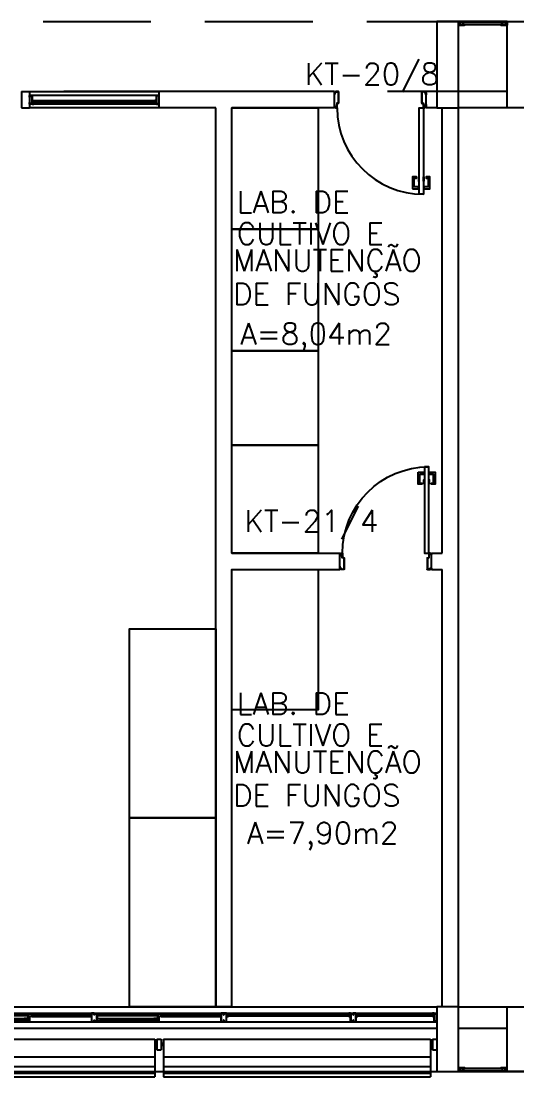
# Model space of a CAD drawing. Header units: millimetres. Extents: x 2128 to 2646, y 1972 to 2207.
# Drawn here: x 2391.96 to 2396.55, y 2126.69 to 2136.64 of the extents above; entities that cross this region are included whole.
import ezdxf

# ---------------------------------------------------------------- set-up
doc = ezdxf.new("R2010")
doc.units = ezdxf.units.MM
doc.linetypes.add('HIDDEN', pattern=[0.375, 0.25, -0.125])
for name, color, linetype in [('AR-ALV', 2, 'Continuous'), ('AR-BANCADAS', 1, 'Continuous'), ('AR-BRISES', 1, 'Continuous'), ('AR-ESQ', 1, 'Continuous'), ('AR-ESTC', 3, 'Continuous'), ('AR-PEITORIL', 1, 'Continuous'), ('AR-PORTA', 1, 'Continuous'), ('BC- VISTA', 1, 'Continuous'), ('BR-LINHAS', 1, 'Continuous'), ('BR-MONTANTE', 242, 'Continuous'), ('BR-PAINEL', 1, 'Continuous'), ('BR-SUPORTE', 1, 'Continuous'), ('BR-TEXTO', 2, 'Continuous'), ('DT-ESQ-BAGUETE-C', 1, 'Continuous'), ('DT-ESQ-BAGUETE-V', 1, 'Continuous'), ('DT-ESQ-CHAPA DOBRADA-V', 1, 'Continuous'), ('DT-ESQ-MARCO-V', 1, 'Continuous'), ('DT-ESQ-PERFIL CADEIRA-C', 2, 'Continuous'), ('DT-ESQ-PERFIL CADEIRA-V', 2, 'Continuous'), ('DT-ESQ-PERFIL U SIMPLES-C', 2, 'Continuous'), ('DT-ESQ-PERFIL U-C', 2, 'Continuous'), ('DT-ESQ-PERFIL U-V', 1, 'Continuous'), ('DT-ESQ-VENEZIANA-C', 1, 'Continuous'), ('DT-ESQ-VENEZIANA-V', 1, 'Continuous'), ('DT-ESQ-VIDRO-C', 2, 'Continuous'), ('DT-TXTMOD', 1, 'Continuous'), ('ENDEREÇO', 2, 'Continuous'), ('ibio', 2, 'Continuous'), ('maçaneta', 1, 'Continuous'), ('mov', 1, 'Continuous'), ('PM-PERFIL U-C', 2, 'Continuous'), ('pm1', 2, 'Continuous'), ('PROJ', 1, 'HIDDEN'), ('TEXTO', 2, 'Continuous'), ('Área', 2, 'Continuous')]:
    doc.layers.add(name, color=color, linetype=linetype)
doc.styles.add('S10', font='simplex.shx', dxfattribs={"height": 0.1})
doc.styles.add('S12', font='simplex.shx', dxfattribs={"width": 1.1, "height": 0.12})
doc.styles.add('UNB-100', font='simplex.shx', dxfattribs={"height": 0.2})
doc.styles.add('UNB1-100', font='simplex.shx', dxfattribs={"height": 0.2})

# ---------------------------------------------------------------- blocks, each defined once
blk = doc.blocks.new('EF38-P')
at = {"layer": 'DT-ESQ-BAGUETE-C', "ltscale": 0.1}
for points in [[(0.4225, -0.08), (0.409, -0.08), (0.409, -0.0785), (0.422, -0.0785, 0.414214), (0.4225, -0.078), (0.4225, -0.067, 0.414214), (0.422, -0.0665), (0.409, -0.0665), (0.409, -0.065), (0.4225, -0.065, -0.414214), (0.424, -0.0665), (0.424, -0.0785, -0.414214)], [(0.7015, -0.08), (0.715, -0.08), (0.715, -0.0785), (0.702, -0.0785, -0.414214), (0.7015, -0.078), (0.7015, -0.067, -0.414214), (0.702, -0.0665), (0.715, -0.0665), (0.715, -0.065), (0.7015, -0.065, 0.414214), (0.7, -0.0665), (0.7, -0.0785, 0.414214)], [(1.41, -0.08), (1.3965, -0.08), (1.3965, -0.0785), (1.4095, -0.0785, 0.414214), (1.41, -0.078), (1.41, -0.067, 0.414214), (1.4095, -0.0665), (1.3965, -0.0665), (1.3965, -0.065), (1.41, -0.065, -0.414214), (1.4115, -0.0665), (1.4115, -0.0785, -0.414214)], [(1.9015, -0.08), (1.915, -0.08), (1.915, -0.0785), (1.902, -0.0785, -0.414214), (1.9015, -0.078), (1.9015, -0.067, -0.414214), (1.902, -0.0665), (1.915, -0.0665), (1.915, -0.065), (1.9015, -0.065, 0.414214), (1.9, -0.0665), (1.9, -0.0785, 0.414214)], [(2.61, -0.08), (2.5965, -0.08), (2.5965, -0.0785), (2.6095, -0.0785, 0.414214), (2.61, -0.078), (2.61, -0.067, 0.414214), (2.6095, -0.0665), (2.5965, -0.0665), (2.5965, -0.065), (2.61, -0.065, -0.414214), (2.6115, -0.0665), (2.6115, -0.0785, -0.414214)], [(3.1015, -0.08), (3.115, -0.08), (3.115, -0.0785), (3.102, -0.0785, -0.414214), (3.1015, -0.078), (3.1015, -0.067, -0.414214), (3.102, -0.0665), (3.115, -0.0665), (3.115, -0.065), (3.1015, -0.065, 0.414214), (3.1, -0.0665), (3.1, -0.0785, 0.414214)], [(3.214, -0.075), (3.2005, -0.075), (3.2005, -0.0735), (3.214, -0.0735), (3.214, -0.0615), (3.2005, -0.0615), (3.2005, -0.06), (3.214, -0.06, -0.414214), (3.2155, -0.0615), (3.2155, -0.0735, -0.414214)], [(4.336, -0.075), (4.3495, -0.075), (4.3495, -0.0735), (4.336, -0.0735), (4.336, -0.0615), (4.3495, -0.0615), (4.3495, -0.06), (4.336, -0.06, 0.414214), (4.3345, -0.0615), (4.3345, -0.0735, 0.414214)], [(4.414, -0.075), (4.4005, -0.075), (4.4005, -0.0735), (4.414, -0.0735), (4.414, -0.0615), (4.4005, -0.0615), (4.4005, -0.06), (4.414, -0.06, -0.414214), (4.4155, -0.0615), (4.4155, -0.0735, -0.414214)], [(5.111, -0.075), (5.1245, -0.075), (5.1245, -0.0735), (5.111, -0.0735), (5.111, -0.0615), (5.1245, -0.0615), (5.1245, -0.06), (5.111, -0.06, 0.414214), (5.1095, -0.0615), (5.1095, -0.0735, 0.414214)], [(0.0735, -0.125), (0.06, -0.125), (0.06, -0.1235), (0.073, -0.1235, 0.414214), (0.0735, -0.123), (0.0735, -0.112, 0.414214), (0.073, -0.1115), (0.06, -0.1115), (0.06, -0.11), (0.0735, -0.11, -0.414214), (0.075, -0.1115), (0.075, -0.1235, -0.414214)], [(0.339, -0.125), (0.3525, -0.125), (0.3525, -0.1235), (0.3395, -0.1235, -0.414214), (0.339, -0.123), (0.339, -0.112, -0.414214), (0.3395, -0.1115), (0.3525, -0.1115), (0.3525, -0.11), (0.339, -0.11, 0.414214), (0.3375, -0.1115), (0.3375, -0.1235, 0.414214)], [(0.8485, -0.125), (0.835, -0.125), (0.835, -0.1235), (0.848, -0.1235, 0.414214), (0.8485, -0.123), (0.8485, -0.112, 0.414214), (0.848, -0.1115), (0.835, -0.1115), (0.835, -0.11), (0.8485, -0.11, -0.414214), (0.85, -0.1115), (0.85, -0.1235, -0.414214)], [(1.3265, -0.125), (1.34, -0.125), (1.34, -0.1235), (1.327, -0.1235, -0.414214), (1.3265, -0.123), (1.3265, -0.112, -0.414214), (1.327, -0.1115), (1.34, -0.1115), (1.34, -0.11), (1.3265, -0.11, 0.414214), (1.325, -0.1115), (1.325, -0.1235, 0.414214)], [(2.0485, -0.125), (2.035, -0.125), (2.035, -0.1235), (2.048, -0.1235, 0.414214), (2.0485, -0.123), (2.0485, -0.112, 0.414214), (2.048, -0.1115), (2.035, -0.1115), (2.035, -0.11), (2.0485, -0.11, -0.414214), (2.05, -0.1115), (2.05, -0.1235, -0.414214)], [(2.5265, -0.125), (2.54, -0.125), (2.54, -0.1235), (2.527, -0.1235, -0.414214), (2.5265, -0.123), (2.5265, -0.112, -0.414214), (2.527, -0.1115), (2.54, -0.1115), (2.54, -0.11), (2.5265, -0.11, 0.414214), (2.525, -0.1115), (2.525, -0.1235, 0.414214)]]:
    blk.add_lwpolyline(points, format="xyb", close=True, dxfattribs=at)
at = {"layer": 'DT-ESQ-BAGUETE-V', "ltscale": 0.1}
for p, q in [((0.4225, -0.065), (0.7015, -0.065)), ((1.41, -0.065), (1.9015, -0.065)), ((2.61, -0.065), (3.1015, -0.065)), ((0.0735, -0.11), (0.339, -0.11)), ((0.8485, -0.11), (1.3265, -0.11)), ((2.0485, -0.11), (2.5265, -0.11))]:
    blk.add_line(p, q, dxfattribs=at)
at = {"layer": 'DT-ESQ-CHAPA DOBRADA-V', "ltscale": 0.1}
for p, q in [((0.025, -0.077), (0.374, -0.077)), ((0.025, -0.08), (0.374, -0.08)), ((0.8, -0.077), (1.3615, -0.077)), ((0.8, -0.08), (1.3615, -0.08)), ((2, -0.077), (2.5615, -0.077)), ((2, -0.08), (2.5615, -0.08))]:
    blk.add_line(p, q, dxfattribs=at)
at = {"layer": 'DT-ESQ-MARCO-V', "ltscale": 0.1}
for p, q in [((3.1985, -0.06), (4.3515, -0.06)), ((4.3985, -0.06), (5.1265, -0.06)), ((3.1985, -0.14), (4.3515, -0.14)), ((4.3985, -0.14), (5.1265, -0.14))]:
    blk.add_line(p, q, dxfattribs=at)
at = {"layer": 'DT-ESQ-PERFIL CADEIRA-C', "ltscale": 0.1}
for p, q in [((0.376, -0.0885), (0.4225, -0.0885)), ((0.75, -0.0885), (0.7015, -0.0885)), ((1.3635, -0.0885), (1.41, -0.0885)), ((1.95, -0.0885), (1.9015, -0.0885)), ((2.5635, -0.0885), (2.61, -0.0885)), ((3.15, -0.0885), (3.1015, -0.0885)), ((0.025, -0.1335), (0.0735, -0.1335)), ((0.3855, -0.1335), (0.339, -0.1335)), ((0.8, -0.1335), (0.8485, -0.1335)), ((1.373, -0.1335), (1.3265, -0.1335)), ((2, -0.1335), (2.0485, -0.1335)), ((2.573, -0.1335), (2.5265, -0.1335))]:
    blk.add_line(p, q, dxfattribs=at)
for points in [[(0.4225, -0.087, -1), (0.4225, -0.09), (0.376, -0.09, -0.414214), (0.374, -0.088), (0.374, -0.067, -0.414214), (0.376, -0.065), (0.4075, -0.065, -0.414214), (0.409, -0.0665), (0.409, -0.087)], [(0.409, -0.0885, -0.198913), (0.4079, -0.0881, -0.198913), (0.4075, -0.087), (0.4075, -0.067, 0.414214), (0.407, -0.0665), (0.376, -0.0665, 0.414214), (0.3755, -0.067), (0.3755, -0.088, 0.414214), (0.376, -0.0885)], [(0.7015, -0.09), (0.75, -0.09), (0.75, -0.0885), (0.715, -0.0885, 0.198912), (0.7161, -0.0881, 0.198913), (0.7165, -0.087), (0.7165, -0.067, -0.414214), (0.717, -0.0665), (0.75, -0.0665), (0.75, -0.065), (0.7165, -0.065, 0.414214), (0.715, -0.0665), (0.715, -0.0785), (0.715, -0.08), (0.715, -0.087), (0.7015, -0.087, 1)], [(1.41, -0.087, -1), (1.41, -0.09), (1.3635, -0.09, -0.414214), (1.3615, -0.088), (1.3615, -0.067, -0.414214), (1.3635, -0.065), (1.395, -0.065, -0.414214), (1.3965, -0.0665), (1.3965, -0.087)], [(1.3965, -0.0885, -0.198913), (1.3954, -0.0881, -0.198913), (1.395, -0.087), (1.395, -0.067, 0.414214), (1.3945, -0.0665), (1.3635, -0.0665, 0.414214), (1.363, -0.067), (1.363, -0.088, 0.414214), (1.3635, -0.0885)], [(1.9015, -0.09), (1.95, -0.09), (1.95, -0.0885), (1.915, -0.0885, 0.198912), (1.9161, -0.0881, 0.198913), (1.9165, -0.087), (1.9165, -0.067, -0.414214), (1.917, -0.0665), (1.95, -0.0665), (1.95, -0.065), (1.9165, -0.065, 0.414214), (1.915, -0.0665), (1.915, -0.0785), (1.915, -0.08), (1.915, -0.087), (1.9015, -0.087, 1)], [(2.61, -0.087, -1), (2.61, -0.09), (2.5635, -0.09, -0.414214), (2.5615, -0.088), (2.5615, -0.067, -0.414214), (2.5635, -0.065), (2.595, -0.065, -0.414214), (2.5965, -0.0665), (2.5965, -0.087)], [(2.5965, -0.0885, -0.198913), (2.5954, -0.0881, -0.198913), (2.595, -0.087), (2.595, -0.067, 0.414214), (2.5945, -0.0665), (2.5635, -0.0665, 0.414214), (2.563, -0.067), (2.563, -0.088, 0.414214), (2.5635, -0.0885)], [(3.1015, -0.09), (3.15, -0.09), (3.15, -0.0885), (3.115, -0.0885, 0.198912), (3.1161, -0.0881, 0.198913), (3.1165, -0.087), (3.1165, -0.067, -0.414214), (3.117, -0.0665), (3.15, -0.0665), (3.15, -0.065), (3.1165, -0.065, 0.414214), (3.115, -0.0665), (3.115, -0.0785), (3.115, -0.08), (3.115, -0.087), (3.1015, -0.087, 1)], [(0.0735, -0.135), (0.025, -0.135), (0.025, -0.1335), (0.06, -0.1335, -0.198912), (0.0589, -0.1331, -0.198913), (0.0585, -0.132), (0.0585, -0.112, 0.414214), (0.058, -0.1115), (0.025, -0.1115), (0.025, -0.11), (0.0585, -0.11, -0.414214), (0.06, -0.1115), (0.06, -0.1235), (0.06, -0.125), (0.06, -0.132), (0.0735, -0.132, -1)], [(0.339, -0.132, 1), (0.339, -0.135), (0.3855, -0.135, 0.414214), (0.3875, -0.133), (0.3875, -0.112, 0.414214), (0.3855, -0.11), (0.354, -0.11, 0.414214), (0.3525, -0.1115), (0.3525, -0.132)], [(0.3525, -0.1335, 0.198913), (0.3536, -0.1331, 0.198913), (0.354, -0.132), (0.354, -0.112, -0.414214), (0.3545, -0.1115), (0.3855, -0.1115, -0.414214), (0.386, -0.112), (0.386, -0.133, -0.414214), (0.3855, -0.1335)], [(0.8485, -0.135), (0.8, -0.135), (0.8, -0.1335), (0.835, -0.1335, -0.198912), (0.8339, -0.1331, -0.198913), (0.8335, -0.132), (0.8335, -0.112, 0.414214), (0.833, -0.1115), (0.8, -0.1115), (0.8, -0.11), (0.8335, -0.11, -0.414214), (0.835, -0.1115), (0.835, -0.1235), (0.835, -0.125), (0.835, -0.132), (0.8485, -0.132, -1)], [(1.3265, -0.132, 1), (1.3265, -0.135), (1.373, -0.135, 0.414214), (1.375, -0.133), (1.375, -0.112, 0.414214), (1.373, -0.11), (1.3415, -0.11, 0.414214), (1.34, -0.1115), (1.34, -0.132)], [(1.34, -0.1335, 0.198913), (1.3411, -0.1331, 0.198913), (1.3415, -0.132), (1.3415, -0.112, -0.414214), (1.342, -0.1115), (1.373, -0.1115, -0.414214), (1.3735, -0.112), (1.3735, -0.133, -0.414214), (1.373, -0.1335)], [(2.0485, -0.135), (2, -0.135), (2, -0.1335), (2.035, -0.1335, -0.198912), (2.0339, -0.1331, -0.198913), (2.0335, -0.132), (2.0335, -0.112, 0.414214), (2.033, -0.1115), (2, -0.1115), (2, -0.11), (2.0335, -0.11, -0.414214), (2.035, -0.1115), (2.035, -0.1235), (2.035, -0.125), (2.035, -0.132), (2.0485, -0.132, -1)], [(2.5265, -0.132, 1), (2.5265, -0.135), (2.573, -0.135, 0.414214), (2.575, -0.133), (2.575, -0.112, 0.414214), (2.573, -0.11), (2.5415, -0.11, 0.414214), (2.54, -0.1115), (2.54, -0.132)], [(2.54, -0.1335, 0.198913), (2.5411, -0.1331, 0.198913), (2.5415, -0.132), (2.5415, -0.112, -0.414214), (2.542, -0.1115), (2.573, -0.1115, -0.414214), (2.5735, -0.112), (2.5735, -0.133, -0.414214), (2.573, -0.1335)]]:
    blk.add_lwpolyline(points, format="xyb", close=True, dxfattribs=at)
at = {"layer": 'DT-ESQ-PERFIL CADEIRA-V', "ltscale": 0.1}
for p, q in [((0.4075, -0.09), (0.7015, -0.09)), ((1.395, -0.09), (1.9015, -0.09)), ((2.595, -0.09), (3.1015, -0.09)), ((0.0735, -0.135), (0.339, -0.135)), ((0.8485, -0.135), (1.3265, -0.135)), ((2.0485, -0.135), (2.5265, -0.135))]:
    blk.add_line(p, q, dxfattribs=at)
at = {"layer": 'DT-ESQ-PERFIL U SIMPLES-C', "ltscale": 0.1}
for points in [[(0.376, -0.102), (0.384, -0.102), (0.384, -0.1005), (0.376, -0.1005, -0.414214), (0.3755, -0.1), (0.3755, -0.092, -0.414214), (0.376, -0.0915), (0.384, -0.0915), (0.384, -0.09), (0.376, -0.09, 0.414214), (0.374, -0.092), (0.374, -0.1, 0.414214)], [(0.3855, -0.098), (0.3775, -0.098), (0.3775, -0.0995), (0.3855, -0.0995, -0.414214), (0.386, -0.1), (0.386, -0.108, -0.414214), (0.3855, -0.1085), (0.3775, -0.1085), (0.3775, -0.11), (0.3855, -0.11, 0.414214), (0.3875, -0.108), (0.3875, -0.1, 0.414214)], [(1.3635, -0.102), (1.3715, -0.102), (1.3715, -0.1005), (1.3635, -0.1005, -0.414214), (1.363, -0.1), (1.363, -0.092, -0.414214), (1.3635, -0.0915), (1.3715, -0.0915), (1.3715, -0.09), (1.3635, -0.09, 0.414214), (1.3615, -0.092), (1.3615, -0.1, 0.414214)], [(1.373, -0.098), (1.365, -0.098), (1.365, -0.0995), (1.373, -0.0995, -0.414214), (1.3735, -0.1), (1.3735, -0.108, -0.414214), (1.373, -0.1085), (1.365, -0.1085), (1.365, -0.11), (1.373, -0.11, 0.414214), (1.375, -0.108), (1.375, -0.1, 0.414214)], [(2.5635, -0.102), (2.5715, -0.102), (2.5715, -0.1005), (2.5635, -0.1005, -0.414214), (2.563, -0.1), (2.563, -0.092, -0.414214), (2.5635, -0.0915), (2.5715, -0.0915), (2.5715, -0.09), (2.5635, -0.09, 0.414214), (2.5615, -0.092), (2.5615, -0.1, 0.414214)], [(2.573, -0.098), (2.565, -0.098), (2.565, -0.0995), (2.573, -0.0995, -0.414214), (2.5735, -0.1), (2.5735, -0.108, -0.414214), (2.573, -0.1085), (2.565, -0.1085), (2.565, -0.11), (2.573, -0.11, 0.414214), (2.575, -0.108), (2.575, -0.1, 0.414214)]]:
    blk.add_lwpolyline(points, format="xyb", close=True, dxfattribs=at)
at = {"layer": 'DT-ESQ-PERFIL U-C', "ltscale": 0.1}
for points in [[(0, -0.0615, -0.414214), (0.0015, -0.06), (0.0235, -0.06, -0.414214), (0.025, -0.0615), (0.025, -0.1385, -0.414214), (0.0235, -0.14), (0.0015, -0.14, -0.414214), (0, -0.1385), (0, -0.125), (0.0015, -0.125), (0.0015, -0.138, 0.414214), (0.002, -0.1385), (0.023, -0.1385, 0.414214), (0.0235, -0.138), (0.0235, -0.062, 0.414214), (0.023, -0.0615), (0.002, -0.0615, 0.414214), (0.0015, -0.062), (0.0015, -0.075), (0, -0.075)], [(0.775, -0.0615, 0.414214), (0.7735, -0.06), (0.7515, -0.06, 0.414214), (0.75, -0.0615), (0.75, -0.1385, 0.414214), (0.7515, -0.14), (0.7735, -0.14, 0.414214), (0.775, -0.1385), (0.775, -0.125), (0.7735, -0.125), (0.7735, -0.138, -0.414214), (0.773, -0.1385), (0.752, -0.1385, -0.414214), (0.7515, -0.138), (0.7515, -0.062, -0.414214), (0.752, -0.0615), (0.773, -0.0615, -0.414214), (0.7735, -0.062), (0.7735, -0.075), (0.775, -0.075)], [(0.775, -0.0615, -0.414214), (0.7765, -0.06), (0.7985, -0.06, -0.414214), (0.8, -0.0615), (0.8, -0.1385, -0.414214), (0.7985, -0.14), (0.7765, -0.14, -0.414214), (0.775, -0.1385), (0.775, -0.125), (0.7765, -0.125), (0.7765, -0.138, 0.414214), (0.777, -0.1385), (0.798, -0.1385, 0.414214), (0.7985, -0.138), (0.7985, -0.062, 0.414214), (0.798, -0.0615), (0.777, -0.0615, 0.414214), (0.7765, -0.062), (0.7765, -0.075), (0.775, -0.075)], [(1.975, -0.0615, 0.414214), (1.9735, -0.06), (1.9515, -0.06, 0.414214), (1.95, -0.0615), (1.95, -0.1385, 0.414214), (1.9515, -0.14), (1.9735, -0.14, 0.414214), (1.975, -0.1385), (1.975, -0.125), (1.9735, -0.125), (1.9735, -0.138, -0.414214), (1.973, -0.1385), (1.952, -0.1385, -0.414214), (1.9515, -0.138), (1.9515, -0.062, -0.414214), (1.952, -0.0615), (1.973, -0.0615, -0.414214), (1.9735, -0.062), (1.9735, -0.075), (1.975, -0.075)], [(1.975, -0.0615, -0.414214), (1.9765, -0.06), (1.9985, -0.06, -0.414214), (2, -0.0615), (2, -0.1385, -0.414214), (1.9985, -0.14), (1.9765, -0.14, -0.414214), (1.975, -0.1385), (1.975, -0.125), (1.9765, -0.125), (1.9765, -0.138, 0.414214), (1.977, -0.1385), (1.998, -0.1385, 0.414214), (1.9985, -0.138), (1.9985, -0.062, 0.414214), (1.998, -0.0615), (1.977, -0.0615, 0.414214), (1.9765, -0.062), (1.9765, -0.075), (1.975, -0.075)], [(3.175, -0.0615, 0.414214), (3.1735, -0.06), (3.1515, -0.06, 0.414214), (3.15, -0.0615), (3.15, -0.1385, 0.414214), (3.1515, -0.14), (3.1735, -0.14, 0.414214), (3.175, -0.1385), (3.175, -0.125), (3.1735, -0.125), (3.1735, -0.138, -0.414214), (3.173, -0.1385), (3.152, -0.1385, -0.414214), (3.1515, -0.138), (3.1515, -0.062, -0.414214), (3.152, -0.0615), (3.173, -0.0615, -0.414214), (3.1735, -0.062), (3.1735, -0.075), (3.175, -0.075)]]:
    blk.add_lwpolyline(points, format="xyb", close=True, dxfattribs=at)
for points in [[(3.2, -0.0905), (3.2, -0.0905, 0.414214), (3.1985, -0.092), (3.1985, -0.1385), (3.1765, -0.1385), (3.1765, -0.125), (3.175, -0.125), (3.175, -0.1385, 0.414214), (3.1765, -0.14), (3.1985, -0.14, 0.414214), (3.2, -0.1385), (3.2, -0.092), (3.2135, -0.092, 1), (3.2135, -0.089), (3.2, -0.089), (3.2, -0.0615, 0.414214), (3.1985, -0.06), (3.1765, -0.06, 0.414214), (3.175, -0.0615), (3.175, -0.075), (3.1765, -0.075), (3.1765, -0.0615), (3.1985, -0.0615), (3.1985, -0.089, 0.414214), (3.2, -0.0905), (3.2135, -0.0905)], [(4.35, -0.0905), (4.35, -0.0905, -0.414214), (4.3515, -0.092), (4.3515, -0.1385), (4.3735, -0.1385), (4.3735, -0.125), (4.375, -0.125), (4.375, -0.1385, -0.414214), (4.3735, -0.14), (4.3515, -0.14, -0.414214), (4.35, -0.1385), (4.35, -0.092), (4.3365, -0.092, -1), (4.3365, -0.089), (4.35, -0.089), (4.35, -0.0615, -0.414214), (4.3515, -0.06), (4.3735, -0.06, -0.414214), (4.375, -0.0615), (4.375, -0.075), (4.3735, -0.075), (4.3735, -0.0615), (4.3515, -0.0615), (4.3515, -0.089, -0.414214), (4.35, -0.0905), (4.3365, -0.0905)], [(4.4, -0.0905), (4.4, -0.0905, 0.414214), (4.3985, -0.092), (4.3985, -0.1385), (4.3765, -0.1385), (4.3765, -0.125), (4.375, -0.125), (4.375, -0.1385, 0.414214), (4.3765, -0.14), (4.3985, -0.14, 0.414214), (4.4, -0.1385), (4.4, -0.092), (4.4135, -0.092, 1), (4.4135, -0.089), (4.4, -0.089), (4.4, -0.0615, 0.414214), (4.3985, -0.06), (4.3765, -0.06, 0.414214), (4.375, -0.0615), (4.375, -0.075), (4.3765, -0.075), (4.3765, -0.0615), (4.3985, -0.0615), (4.3985, -0.089, 0.414214), (4.4, -0.0905), (4.4135, -0.0905)], [(5.125, -0.0905), (5.125, -0.0905, -0.414214), (5.1265, -0.092), (5.1265, -0.1385), (5.1485, -0.1385), (5.1485, -0.125), (5.15, -0.125), (5.15, -0.1385, -0.414214), (5.1485, -0.14), (5.1265, -0.14, -0.414214), (5.125, -0.1385), (5.125, -0.092), (5.1115, -0.092, -1), (5.1115, -0.089), (5.125, -0.089), (5.125, -0.0615, -0.414214), (5.1265, -0.06), (5.1485, -0.06, -0.414214), (5.15, -0.0615), (5.15, -0.075), (5.1485, -0.075), (5.1485, -0.0615), (5.1265, -0.0615), (5.1265, -0.089, -0.414214), (5.125, -0.0905), (5.1115, -0.0905)]]:
    blk.add_lwpolyline(points, format="xyb", dxfattribs=at)
at = {"layer": 'DT-ESQ-PERFIL U-V', "ltscale": 0.1}
for p, q in [((0.0235, -0.06), (0.7515, -0.06)), ((0.7985, -0.06), (1.9515, -0.06)), ((1.9985, -0.06), (3.1515, -0.06)), ((0.0235, -0.14), (0.7515, -0.14)), ((0.7985, -0.14), (1.9515, -0.14)), ((1.9985, -0.14), (3.1515, -0.14))]:
    blk.add_line(p, q, dxfattribs=at)
at = {"layer": 'DT-ESQ-VIDRO-C', "ltscale": 0.1}
for points in [[(0.7125, -0.085), (0.7125, -0.082), (0.4115, -0.082), (0.4115, -0.085)], [(1.9125, -0.085), (1.9125, -0.082), (1.399, -0.082), (1.399, -0.085)], [(3.1125, -0.085), (3.1125, -0.082), (2.599, -0.082), (2.599, -0.085)], [(3.202, -0.087), (3.202, -0.077), (4.348, -0.077), (4.348, -0.087)], [(4.402, -0.087), (4.402, -0.077), (5.123, -0.077), (5.123, -0.087)], [(0.063, -0.13), (0.063, -0.127), (0.3495, -0.127), (0.3495, -0.13)], [(0.838, -0.13), (0.838, -0.127), (1.337, -0.127), (1.337, -0.13)], [(2.038, -0.13), (2.038, -0.127), (2.537, -0.127), (2.537, -0.13)]]:
    blk.add_lwpolyline(points, close=True, dxfattribs=at)
at = {"layer": 'DT-TXTMOD', "ltscale": 0.1, "style": 'S10', "flags": 3}
for tag, p in [('M01', (0.025, -0.28)), ('M02', (0.3253, -0.28)), ('M03', (0.627, -0.28)), ('M04', (0.9288, -0.28)), ('M05', (1.2306, -0.28)), ('M06', (1.5323, -0.28)), ('M07', (1.8341, -0.28)), ('M08', (2.1359, -0.28)), ('M09', (2.4376, -0.28)), ('M10', (2.7394, -0.28)), ('M11', (3.0412, -0.28)), ('M12', (3.3429, -0.28)), ('M13', (3.6447, -0.28)), ('M14', (3.9464, -0.28)), ('M15', (4.2482, -0.28)), ('M16', (4.55, -0.28)), ('M17', (4.8517, -0.28))]:
    blk.add_attdef(tag, p, '', height=0.1, dxfattribs=at)
blk = doc.blocks.new('EF01-P')
at = {"layer": 'DT-ESQ-BAGUETE-C', "ltscale": 0.1}
for points in [[(0.0015, 0.035), (0.015, 0.035), (0.015, 0.0335), (0.0015, 0.0335), (0.0015, 0.005), (0.015, 0.005), (0.015, 0.0035), (0.0015, 0.0035, -0.414214), (0, 0.005), (0, 0.0335, -0.414214)], [(0.4485, 0.035), (0.435, 0.035), (0.435, 0.0335), (0.4485, 0.0335), (0.4485, 0.005), (0.435, 0.005), (0.435, 0.0035), (0.4485, 0.0035, 0.414214), (0.45, 0.005), (0.45, 0.0335, 0.414214)]]:
    blk.add_lwpolyline(points, format="xyb", close=True, dxfattribs=at)
at = {"layer": 'DT-ESQ-PERFIL CADEIRA-C', "ltscale": 0.1}
for points in [[(0.01, 0.0015), (0.01, 0.003), (0.0015, 0.003, 1), (0.0015, 0), (0.015, 0, 0.414214), (0.0165, 0.0015), (0.0165, 0.0335), (0.043, 0.0335)], [(0.043, 0.0065), (0.018, 0.0065), (0.018, 0.0165), (0.0165, 0.0165), (0.0165, 0.0065, 0.414214), (0.018, 0.005), (0.043, 0.005), (0.0565, 0.005, 1), (0.0565, 0.008), (0.043, 0.008), (0.043, 0.02), (0.043, 0.032), (0.0565, 0.032, 1), (0.0565, 0.035), (0.043, 0.035), (0.0165, 0.035, 0.414214), (0.015, 0.0335), (0.015, 0.0015), (0.0015, 0.0015)], [(0.0415, 0.02), (0.0415, 0.032, -0.414214), (0.043, 0.0335), (0.0565, 0.0335)], [(0.0415, 0.02), (0.0415, 0.008, 0.414214), (0.043, 0.0065), (0.0565, 0.0065)], [(0.407, 0.0065), (0.432, 0.0065), (0.432, 0.0165), (0.4335, 0.0165), (0.4335, 0.0065, -0.414214), (0.432, 0.005), (0.407, 0.005), (0.3935, 0.005, -1), (0.3935, 0.008), (0.407, 0.008), (0.407, 0.02), (0.407, 0.032), (0.3935, 0.032, -1), (0.3935, 0.035), (0.407, 0.035), (0.4335, 0.035, -0.414214), (0.435, 0.0335), (0.435, 0.0015), (0.4485, 0.0015)], [(0.4085, 0.02), (0.4085, 0.032, 0.414214), (0.407, 0.0335), (0.3935, 0.0335)], [(0.4085, 0.02), (0.4085, 0.008, -0.414214), (0.407, 0.0065), (0.3935, 0.0065)], [(0.44, 0.0015), (0.44, 0.003), (0.4485, 0.003, -1), (0.4485, 0), (0.435, 0, -0.414214), (0.4335, 0.0015), (0.4335, 0.0335), (0.407, 0.0335)]]:
    blk.add_lwpolyline(points, format="xyb", dxfattribs=at)
at = {"layer": 'DT-ESQ-PERFIL CADEIRA-V', "ltscale": 0.1}
blk.add_line((0.015, 0), (0.435, 0), dxfattribs=at)
at = {"layer": 'DT-ESQ-VENEZIANA-C', "ltscale": 0.1}
for p, q in [((0.043, 0.0105), (0.407, 0.0105)), ((0.043, 0.009), (0.407, 0.009))]:
    blk.add_line(p, q, dxfattribs=at)
at = {"layer": 'DT-ESQ-VENEZIANA-V', "ltscale": 0.1}
blk.add_line((0.043, 0.031), (0.407, 0.031), dxfattribs=at)
blk = doc.blocks.new('BR-MODULO1')
at = {"layer": 'BR-LINHAS'}
for p, q in [((0.06, -0.2648), (2.535, -0.2648)), ((2.615, -0.2648), (5.09, -0.2648)), ((0.06, -0.3524), (2.535, -0.3524)), ((2.615, -0.3524), (5.09, -0.3524)), ((0.06, -0.4147), (2.535, -0.4147)), ((2.615, -0.4147), (5.09, -0.4147))]:
    blk.add_line(p, q, dxfattribs=at)
at = {"layer": 'BR-MONTANTE'}
for p, q in [((0, -0.1), (0, -0.2)), ((0, -0.1), (0.04, -0.1)), ((0.04, -0.1), (0.04, -0.2)), ((2.5547, -0.1), (2.5947, -0.1)), ((2.5547, -0.1), (2.5547, -0.2)), ((2.5947, -0.1), (2.5947, -0.2)), ((5.11, -0.1), (5.11, -0.2)), ((5.11, -0.1), (5.15, -0.1)), ((5.15, -0.1), (5.15, -0.2)), ((0, -0.2), (0.04, -0.2)), ((2.5547, -0.2), (2.5947, -0.2)), ((5.11, -0.2), (5.15, -0.2))]:
    blk.add_line(p, q, dxfattribs=at)
at = {"layer": 'BR-PAINEL'}
for p, q in [((0.06, -0.1), (2.535, -0.1)), ((0.06, -0.1), (0.06, -0.45)), ((2.535, -0.1), (2.535, -0.45)), ((2.615, -0.1), (2.615, -0.45)), ((2.615, -0.1), (5.09, -0.1)), ((5.09, -0.1), (5.09, -0.45)), ((0.06, -0.45), (2.535, -0.45)), ((2.615, -0.45), (5.09, -0.45))]:
    blk.add_line(p, q, dxfattribs=at)
at = {"layer": 'BR-SUPORTE'}
for p, q in [((0.04, -0.14), (0.06, -0.14)), ((0.04, -0.16), (0.06, -0.16)), ((0.05, -0.14), (0.05, -0.16)), ((2.5347, -0.14), (2.5547, -0.14)), ((2.5347, -0.16), (2.5547, -0.16)), ((2.5447, -0.14), (2.5447, -0.16)), ((2.6147, -0.14), (2.5947, -0.14)), ((2.6147, -0.16), (2.5947, -0.16)), ((2.6047, -0.14), (2.6047, -0.16)), ((5.09, -0.14), (5.11, -0.14)), ((5.09, -0.16), (5.11, -0.16)), ((5.1, -0.14), (5.1, -0.16))]:
    blk.add_line(p, q, dxfattribs=at)
blk = doc.blocks.new('EF05B-P')
at = {"layer": 'DT-ESQ-BAGUETE-C', "ltscale": 0.1}
for points in [[(0.039, -0.05), (0.0255, -0.05), (0.0255, -0.0485), (0.039, -0.0485), (0.039, -0.0365), (0.0255, -0.0365), (0.0255, -0.035), (0.039, -0.035, -0.414214), (0.0405, -0.0365), (0.0405, -0.0485, -0.414214)], [(1.161, -0.05), (1.1745, -0.05), (1.1745, -0.0485), (1.161, -0.0485), (1.161, -0.0365), (1.1745, -0.0365), (1.1745, -0.035), (1.161, -0.035, 0.414214), (1.1595, -0.0365), (1.1595, -0.0485, 0.414214)]]:
    blk.add_lwpolyline(points, format="xyb", close=True, dxfattribs=at)
at = {"layer": 'DT-ESQ-BAGUETE-V', "ltscale": 0.1}
blk.add_line((1.161, -0.05), (0.039, -0.05), dxfattribs=at)
at = {"layer": 'DT-ESQ-CHAPA DOBRADA-V', "ltscale": 0.1}
blk.add_line((1.16, -0.067), (0.04, -0.067), dxfattribs=at)
at = {"layer": 'DT-ESQ-MARCO-V', "ltscale": 0.1}
for p, q in [((0.0235, -0.035), (1.1765, -0.035)), ((0.0235, -0.115), (1.1765, -0.115))]:
    blk.add_line(p, q, dxfattribs=at)
at = {"layer": 'DT-ESQ-PERFIL U-C', "ltscale": 0.1}
for points in [[(0.025, -0.0655), (0.025, -0.0655, 0.414214), (0.0235, -0.067), (0.0235, -0.1135), (0.0015, -0.1135), (0.0015, -0.1), (0, -0.1), (0, -0.1135, 0.414214), (0.0015, -0.115), (0.0235, -0.115, 0.414214), (0.025, -0.1135), (0.025, -0.067), (0.04, -0.067, 1), (0.04, -0.064), (0.025, -0.064), (0.025, -0.0365, 0.414214), (0.0235, -0.035), (0.0015, -0.035, 0.414214), (0, -0.0365), (0, -0.05), (0.0015, -0.05), (0.0015, -0.0365), (0.0235, -0.0365), (0.0235, -0.064, 0.414214), (0.025, -0.0655), (0.04, -0.0655)], [(1.175, -0.0655), (1.175, -0.0655, -0.414214), (1.1765, -0.067), (1.1765, -0.1135), (1.1985, -0.1135), (1.1985, -0.1), (1.2, -0.1), (1.2, -0.1135, -0.414214), (1.1985, -0.115), (1.1765, -0.115, -0.414214), (1.175, -0.1135), (1.175, -0.067), (1.16, -0.067, -1), (1.16, -0.064), (1.175, -0.064), (1.175, -0.0365, -0.414214), (1.1765, -0.035), (1.1985, -0.035, -0.414214), (1.2, -0.0365), (1.2, -0.05), (1.1985, -0.05), (1.1985, -0.0365), (1.1765, -0.0365), (1.1765, -0.064, -0.414214), (1.175, -0.0655), (1.16, -0.0655)]]:
    blk.add_lwpolyline(points, format="xyb", dxfattribs=at)
at = {"layer": 'DT-ESQ-VIDRO-C', "ltscale": 0.1}
blk.add_lwpolyline([(0.027, -0.062), (0.027, -0.052), (1.173, -0.052), (1.173, -0.062)], close=True, dxfattribs=at)
at = {"layer": 'DT-TXTMOD', "ltscale": 0.1, "style": 'S10', "flags": 3}
blk.add_attdef('EF05B', (0.05, 0), '', height=0.1, dxfattribs=at)
blk = doc.blocks.new('PM3B')
at = {"layer": 'maçaneta'}
for points in [[(0.02, 0.9), (-0.035, 0.9), (-0.035, 0.79), (0, 0.79), (0, 0.8), (-0.02, 0.8), (-0.02, 0.8785, -0.414214), (-0.0185, 0.88), (0.02, 0.88)], [(0.125, 0.9), (0.07, 0.9), (0.07, 0.88), (0.1085, 0.88, -0.414214), (0.11, 0.8785), (0.11, 0.8), (0.09, 0.8), (0.09, 0.79), (0.125, 0.79)]]:
    blk.add_lwpolyline(points, format="xyb", close=True, dxfattribs=at)
for points in [[(0.02, 0.79), (0.02, 0.83), (0.025, 0.83), (0.025, 0.79)], [(0.07, 0.79), (0.07, 0.83), (0.065, 0.83), (0.065, 0.79)]]:
    blk.add_lwpolyline(points, close=True, dxfattribs=at)
at = {"layer": 'mov'}
blk.add_arc((0.025, 0.15), 0.8, 0, 90, dxfattribs=at)
at = {"layer": 'PM-PERFIL U-C'}
for p, q in [((0, 0.12), (0, 0.1385)), ((0.002, 0.12), (0, 0.12)), ((0.0015, 0.14), (0.01, 0.14)), ((0.002, 0.138), (0.002, 0.12)), ((0.0105, 0.138), (0.002, 0.138)), ((0.01, 0.14), (0.01, 0.1485)), ((0.0115, 0.15), (0.0235, 0.15)), ((0.012, 0.148), (0.012, 0.1395)), ((0.023, 0.148), (0.012, 0.148)), ((0.023, 0.1085), (0.023, 0.148)), ((0.038, 0.107), (0.0245, 0.107)), ((0.025, 0.1485), (0.025, 0.109)), ((0.0385, 0.109), (0.025, 0.109)), ((0.038, 0.107), (0.038, 0.002)), ((0.04, 0.1075), (0.04, 0.0015)), ((0.81, 0.1075), (0.81, 0.0015)), ((0.8115, 0.109), (0.825, 0.109)), ((0.812, 0.107), (0.8255, 0.107)), ((0.812, 0.107), (0.812, 0.002)), ((0.825, 0.1485), (0.825, 0.109)), ((0.8385, 0.15), (0.8265, 0.15)), ((0.827, 0.148), (0.838, 0.148)), ((0.827, 0.1085), (0.827, 0.148)), ((0.838, 0.148), (0.838, 0.1395)), ((0.8395, 0.138), (0.848, 0.138)), ((0.84, 0.14), (0.84, 0.1485)), ((0.8485, 0.14), (0.84, 0.14)), ((0.848, 0.138), (0.848, 0.12)), ((0.848, 0.12), (0.85, 0.12)), ((0.85, 0.12), (0.85, 0.1385)), ((0, 0.03), (0.002, 0.03)), ((0, 0.0115), (0, 0.03)), ((0.01, 0.01), (0.0015, 0.01)), ((0.002, 0.03), (0.002, 0.012)), ((0.002, 0.012), (0.0105, 0.012)), ((0.01, 0.0015), (0.01, 0.01)), ((0.0385, 0), (0.0115, 0)), ((0.012, 0.0105), (0.012, 0.002)), ((0.012, 0.002), (0.038, 0.002)), ((0.8115, 0), (0.8385, 0)), ((0.838, 0.002), (0.812, 0.002)), ((0.838, 0.0105), (0.838, 0.002)), ((0.848, 0.012), (0.8395, 0.012)), ((0.84, 0.0015), (0.84, 0.01)), ((0.84, 0.01), (0.8485, 0.01)), ((0.85, 0.03), (0.848, 0.03)), ((0.848, 0.03), (0.848, 0.012)), ((0.85, 0.0115), (0.85, 0.03))]:
    blk.add_line(p, q, dxfattribs=at)
for centre, start, end in [((0.0015, 0.1385), 90, 180), ((0.0115, 0.1485), 90, 180), ((0.0105, 0.1395), 270, 0), ((0.0245, 0.1085), 180, 270), ((0.0235, 0.1485), 360, 90), ((0.0385, 0.1075), 0, 90), ((0.8115, 0.1075), 90, 180), ((0.8265, 0.1485), 90, 180), ((0.8255, 0.1085), 270, 0), ((0.8395, 0.1395), 180, 270), ((0.8385, 0.1485), 0, 90), ((0.8485, 0.1385), 0, 90), ((0.0015, 0.0115), 180, 270), ((0.0115, 0.0015), 180, 270), ((0.0105, 0.0105), 0, 90), ((0.0385, 0.0015), 269.93864, 0), ((0.8115, 0.0015), 180, 270.06136), ((0.8395, 0.0105), 90, 180), ((0.8385, 0.0015), 270, 0), ((0.8485, 0.0115), 270, 0)]:
    blk.add_arc(centre, 0.0015, start, end, dxfattribs=at)
at = {"layer": 'pm1'}
blk.add_lwpolyline([(0.065, 0.95), (0.065, 0.15), (0.025, 0.15), (0.025, 0.95)], close=True, dxfattribs=at)
blk = doc.blocks.new('PM3')
at = {"layer": 'maçaneta'}
for points in [[(0.02, 0.825), (-0.035, 0.825), (-0.035, 0.715), (0, 0.715), (0, 0.725), (-0.02, 0.725), (-0.02, 0.8035, -0.414214), (-0.0185, 0.805), (0.02, 0.805)], [(0.125, 0.825), (0.07, 0.825), (0.07, 0.805), (0.1085, 0.805, -0.414214), (0.11, 0.8035), (0.11, 0.725), (0.09, 0.725), (0.09, 0.715), (0.125, 0.715)]]:
    blk.add_lwpolyline(points, format="xyb", close=True, dxfattribs=at)
for points in [[(0.02, 0.715), (0.02, 0.755), (0.025, 0.755), (0.025, 0.715)], [(0.07, 0.715), (0.07, 0.755), (0.065, 0.755), (0.065, 0.715)]]:
    blk.add_lwpolyline(points, close=True, dxfattribs=at)
at = {"layer": 'mov'}
blk.add_arc((0.025, 0.075), 0.8, 0, 90, dxfattribs=at)
at = {"layer": 'PM-PERFIL U-C'}
for p, q in [((0, 0.045), (0, 0.0635)), ((0.002, 0.045), (0, 0.045)), ((0.0015, 0.065), (0.01, 0.065)), ((0.002, 0.063), (0.002, 0.045)), ((0.0105, 0.063), (0.002, 0.063)), ((0.01, 0.065), (0.01, 0.0735)), ((0.0115, 0.075), (0.0235, 0.075)), ((0.012, 0.073), (0.012, 0.0645)), ((0.023, 0.073), (0.012, 0.073)), ((0.023, 0.0335), (0.023, 0.073)), ((0.038, 0.032), (0.0245, 0.032)), ((0.025, 0.0735), (0.025, 0.034)), ((0.0385, 0.034), (0.025, 0.034)), ((0.038, 0.032), (0.038, -0.073)), ((0.04, 0.0325), (0.04, -0.0735)), ((0.81, 0.0325), (0.81, -0.0735)), ((0.8115, 0.034), (0.825, 0.034)), ((0.812, 0.032), (0.8255, 0.032)), ((0.812, 0.032), (0.812, -0.073)), ((0.825, 0.0735), (0.825, 0.034)), ((0.8385, 0.075), (0.8265, 0.075)), ((0.827, 0.073), (0.838, 0.073)), ((0.827, 0.0335), (0.827, 0.073)), ((0.838, 0.073), (0.838, 0.0645)), ((0.8395, 0.063), (0.848, 0.063)), ((0.84, 0.065), (0.84, 0.0735)), ((0.8485, 0.065), (0.84, 0.065)), ((0.848, 0.063), (0.848, 0.045)), ((0.848, 0.045), (0.85, 0.045)), ((0.85, 0.045), (0.85, 0.0635)), ((0, -0.045), (0.002, -0.045)), ((0, -0.0635), (0, -0.045)), ((0.01, -0.065), (0.0015, -0.065)), ((0.002, -0.045), (0.002, -0.063)), ((0.002, -0.063), (0.0105, -0.063)), ((0.01, -0.0735), (0.01, -0.065)), ((0.0385, -0.075), (0.0115, -0.075)), ((0.012, -0.0645), (0.012, -0.073)), ((0.012, -0.073), (0.038, -0.073)), ((0.8115, -0.075), (0.8385, -0.075)), ((0.838, -0.073), (0.812, -0.073)), ((0.838, -0.0645), (0.838, -0.073)), ((0.848, -0.063), (0.8395, -0.063)), ((0.84, -0.0735), (0.84, -0.065)), ((0.84, -0.065), (0.8485, -0.065)), ((0.85, -0.045), (0.848, -0.045)), ((0.848, -0.045), (0.848, -0.063)), ((0.85, -0.0635), (0.85, -0.045))]:
    blk.add_line(p, q, dxfattribs=at)
for centre, start, end in [((0.0015, 0.0635), 90, 180), ((0.0115, 0.0735), 90, 180), ((0.0105, 0.0645), 270, 0), ((0.0245, 0.0335), 180, 270), ((0.0235, 0.0735), 360, 90), ((0.0385, 0.0325), 0, 90), ((0.8115, 0.0325), 90, 180), ((0.8265, 0.0735), 90, 180), ((0.8255, 0.0335), 270, 0), ((0.8395, 0.0645), 180, 270), ((0.8385, 0.0735), 0, 90), ((0.8485, 0.0635), 0, 90), ((0.0015, -0.0635), 180, 270), ((0.0115, -0.0735), 180, 270), ((0.0105, -0.0645), 0, 90), ((0.0385, -0.0735), 269.93864, 0), ((0.8115, -0.0735), 180, 270.06136), ((0.8395, -0.0645), 90, 180), ((0.8385, -0.0735), 270, 0), ((0.8485, -0.0635), 270, 0)]:
    blk.add_arc(centre, 0.0015, start, end, dxfattribs=at)
at = {"layer": 'pm1'}
blk.add_lwpolyline([(0.065, 0.875), (0.065, 0.075), (0.025, 0.075), (0.025, 0.875)], close=True, dxfattribs=at)
blk = doc.blocks.new('EF01C-P')
at = {"layer": 'DT-ESQ-BAGUETE-C', "ltscale": 0.1}
for points in [[(0.0015, 0.035), (0.015, 0.035), (0.015, 0.0335), (0.0015, 0.0335), (0.0015, 0.005), (0.015, 0.005), (0.015, 0.0035), (0.0015, 0.0035, -0.414214), (0, 0.005), (0, 0.0335, -0.414214)], [(0.4485, 0.035), (0.435, 0.035), (0.435, 0.0335), (0.4485, 0.0335), (0.4485, 0.005), (0.435, 0.005), (0.435, 0.0035), (0.4485, 0.0035, 0.414214), (0.45, 0.005), (0.45, 0.0335, 0.414214)]]:
    blk.add_lwpolyline(points, format="xyb", close=True, dxfattribs=at)
at = {"layer": 'DT-ESQ-PERFIL CADEIRA-C', "ltscale": 0.1}
for points in [[(0.01, 0.0015), (0.01, 0.003), (0.0015, 0.003, 1), (0.0015, 0), (0.015, 0, 0.414214), (0.0165, 0.0015), (0.0165, 0.0335), (0.043, 0.0335)], [(0.043, 0.0065), (0.018, 0.0065), (0.018, 0.0165), (0.0165, 0.0165), (0.0165, 0.0065, 0.414214), (0.018, 0.005), (0.043, 0.005), (0.0565, 0.005, 1), (0.0565, 0.008), (0.043, 0.008), (0.043, 0.02), (0.043, 0.032), (0.0565, 0.032, 1), (0.0565, 0.035), (0.043, 0.035), (0.0165, 0.035, 0.414214), (0.015, 0.0335), (0.015, 0.0015), (0.0015, 0.0015)], [(0.0415, 0.02), (0.0415, 0.032, -0.414214), (0.043, 0.0335), (0.0565, 0.0335)], [(0.0415, 0.02), (0.0415, 0.008, 0.414214), (0.043, 0.0065), (0.0565, 0.0065)], [(0.407, 0.0065), (0.432, 0.0065), (0.432, 0.0165), (0.4335, 0.0165), (0.4335, 0.0065, -0.414214), (0.432, 0.005), (0.407, 0.005), (0.3935, 0.005, -1), (0.3935, 0.008), (0.407, 0.008), (0.407, 0.02), (0.407, 0.032), (0.3935, 0.032, -1), (0.3935, 0.035), (0.407, 0.035), (0.4335, 0.035, -0.414214), (0.435, 0.0335), (0.435, 0.0015), (0.4485, 0.0015)], [(0.4085, 0.02), (0.4085, 0.032, 0.414214), (0.407, 0.0335), (0.3935, 0.0335)], [(0.4085, 0.02), (0.4085, 0.008, -0.414214), (0.407, 0.0065), (0.3935, 0.0065)], [(0.44, 0.0015), (0.44, 0.003), (0.4485, 0.003, -1), (0.4485, 0), (0.435, 0, -0.414214), (0.4335, 0.0015), (0.4335, 0.0335), (0.407, 0.0335)]]:
    blk.add_lwpolyline(points, format="xyb", dxfattribs=at)
at = {"layer": 'DT-ESQ-PERFIL CADEIRA-V', "ltscale": 0.1}
blk.add_line((0.015, 0), (0.435, 0), dxfattribs=at)
at = {"layer": 'DT-ESQ-VENEZIANA-C', "ltscale": 0.1}
for p, q in [((0.043, 0.0105), (0.407, 0.0105)), ((0.043, 0.009), (0.407, 0.009))]:
    blk.add_line(p, q, dxfattribs=at)
at = {"layer": 'DT-ESQ-VENEZIANA-V', "ltscale": 0.1}
blk.add_line((0.043, 0.031), (0.407, 0.031), dxfattribs=at)
at = {"layer": 'DT-TXTMOD', "ltscale": 0.1, "style": 'S10', "flags": 3}
blk.add_attdef('EF01C', (0.0208, -0.14), '', height=0.1, dxfattribs=at)
blk = doc.blocks.new('BCP09')
at = {"layer": 'BC- VISTA'}
blk.add_lwpolyline([(0.8, 0), (0.8, -1.125), (0, -1.125), (0, 0)], close=True, dxfattribs=at)
blk = doc.blocks.new('BCP06')
at = {"layer": 'BC- VISTA'}
blk.add_lwpolyline([(0.8, 0), (0.8, -0.875), (0, -0.875), (0, 0)], close=True, dxfattribs=at)
blk = doc.blocks.new('BCP07')
at = {"layer": 'BC- VISTA'}
blk.add_lwpolyline([(0.8, 0), (0.8, -1), (0, -1), (0, 0)], close=True, dxfattribs=at)
blk = doc.blocks.new('BCP12')
at = {"layer": 'BC- VISTA'}
blk.add_lwpolyline([(0.8, 0), (0.8, -1.3), (0, -1.3), (0, 0)], close=True, dxfattribs=at)
blk = doc.blocks.new('BCP16')
at = {"layer": 'BC- VISTA'}
blk.add_lwpolyline([(0.8, 0), (0.8, -1.75), (0, -1.75), (0, 0)], close=True, dxfattribs=at)

msp = doc.modelspace()

# ---------------------------------------------------------------- linework, layer by layer
at = {"layer": 'AR-ALV'}
for p, q in [((2391.9615, 2135.9901), (2391.9615, 2135.8401)), ((2391.9615, 2135.9901), (2392.0365, 2135.9901)), ((2392.0365, 2135.9901), (2392.0365, 2135.8401)), ((2393.2365, 2135.8401), (2393.2365, 2135.9901)), ((2394.8615, 2135.9901), (2393.2365, 2135.9901)), ((2394.8615, 2135.8401), (2394.8615, 2135.9901)), ((2395.8115, 2135.9901), (2395.7115, 2135.9901)), ((2395.7115, 2135.8401), (2395.7115, 2135.9901)), ((2396.4615, 2135.9901), (2396.0115, 2135.9901)), ((2391.9615, 2135.8401), (2392.0365, 2135.8401)), ((2393.7615, 2135.8401), (2393.2365, 2135.8401)), ((2393.7615, 2127.5151), (2393.7615, 2135.8401)), ((2393.9115, 2131.7151), (2393.9115, 2135.8401)), ((2394.8615, 2135.8401), (2393.9115, 2135.8401)), ((2395.8115, 2135.8401), (2395.7115, 2135.8401)), ((2395.8615, 2135.8401), (2396.0115, 2135.8401)), ((2395.8615, 2131.7151), (2395.8615, 2135.8401)), ((2396.0115, 2127.5151), (2396.0115, 2135.8401)), ((2396.4615, 2135.8401), (2396.0115, 2135.8401)), ((2393.9115, 2131.7151), (2394.9115, 2131.7151)), ((2394.9115, 2131.5651), (2394.9115, 2131.7151)), ((2395.7615, 2131.5651), (2395.7615, 2131.7151)), ((2395.7615, 2131.7151), (2395.8615, 2131.7151)), ((2393.9115, 2127.5151), (2393.9115, 2131.5651)), ((2393.9115, 2131.5651), (2394.9115, 2131.5651)), ((2395.7615, 2131.5651), (2395.8615, 2131.5651)), ((2395.8615, 2127.5151), (2395.8615, 2131.5651)), ((2393.9115, 2127.5151), (2393.7615, 2127.5151)), ((2396.0115, 2127.5151), (2396.4615, 2127.5151)), ((2396.0115, 2127.3151), (2396.4615, 2127.3151))]:
    msp.add_line(p, q, dxfattribs=at)
at = {"layer": 'AR-ESTC'}
for p, q in [((2396.0115, 2136.6401), (2395.8115, 2136.6401)), ((2395.8115, 2136.6401), (2395.8115, 2135.8401)), ((2396.0115, 2135.8401), (2396.0115, 2136.6401)), ((2396.4615, 2136.6401), (2396.6615, 2136.6401)), ((2396.4615, 2135.8401), (2396.4615, 2136.6401)), ((2395.8115, 2135.8401), (2396.0115, 2135.8401)), ((2396.6615, 2135.8401), (2396.4615, 2135.8401)), ((2396.0115, 2127.5151), (2395.8115, 2127.5151)), ((2395.8115, 2127.5151), (2395.8115, 2126.9151)), ((2396.0115, 2126.9151), (2396.0115, 2127.5151)), ((2396.4615, 2127.5151), (2396.6615, 2127.5151)), ((2396.4615, 2126.9151), (2396.4615, 2127.5151)), ((2395.8115, 2126.9151), (2396.0115, 2126.9151)), ((2396.6615, 2126.9151), (2396.4615, 2126.9151))]:
    msp.add_line(p, q, dxfattribs=at)
at = {"layer": 'AR-PEITORIL'}
for p, q in [((2392.0365, 2135.9901), (2393.2365, 2135.9901)), ((2393.2365, 2135.8401), (2392.0365, 2135.8401)), ((2390.6615, 2127.5151), (2395.8115, 2127.5151)), ((2390.6615, 2127.3151), (2395.8115, 2127.3151))]:
    msp.add_line(p, q, dxfattribs=at)
at = {"layer": 'ibio'}
msp.add_line((2371.8115, 2126.9151), (2438.6615, 2126.9151), dxfattribs=at)
at = {"layer": 'PROJ', "ltscale": 4}
for p, q in [((2372.6615, 2136.6401), (2437.8115, 2136.6401)), ((2399.3552, 2135.9901), (2372.6615, 2135.9901))]:
    msp.add_line(p, q, dxfattribs=at)

# ---------------------------------------------------------------- block references
at = {"layer": 'AR-BANCADAS'}
for name, p in [('BCP09', (2393.9115, 2135.8401)), ('BCP09', (2393.9115, 2134.7151)), ('BCP06', (2393.9115, 2133.5901)), ('BCP07', (2393.9115, 2132.7151)), ('BCP12', (2393.9115, 2131.5651)), ('BCP16', (2392.9615, 2131.0151)), ('BCP16', (2392.9615, 2129.2651))]:
    msp.add_blockref(name, p, dxfattribs=at)
at = {"layer": 'AR-BRISES'}
ref = msp.add_blockref('BR-MODULO1', (2390.6615, 2127.3151), dxfattribs=at)
ref.add_attrib('BR', 'BR1', (2390.7499, 2126.6927), dxfattribs={"layer": 'BR-TEXTO', "height": 0.12, "style": 'S12'})
at = {"layer": 'AR-ESQ', "rotation": 180}
for name, p in [('EF01-P', (2396.4615, 2136.6401)), ('EF05B-P', (2393.2365, 2135.8401))]:
    msp.add_blockref(name, p, dxfattribs=at)
at = {"layer": 'AR-ESQ'}
for name, p in [('EF38-P', (2390.6615, 2127.5151)), ('EF01C-P', (2396.0115, 2126.9151))]:
    msp.add_blockref(name, p, dxfattribs=at)
at = {"layer": 'AR-PORTA', "rotation": 180}
msp.add_blockref('PM3B', (2395.7115, 2135.9901), dxfattribs=at)
at = {"layer": 'AR-PORTA', "xscale": -1}
msp.add_blockref('PM3', (2395.7615, 2131.6401), dxfattribs=at)

# ---------------------------------------------------------------- texts
at = {"layer": 'ENDEREÇO', "style": 'UNB1-100'}
for s, p in [('KT-20/8', (2394.5885, 2136.0534)), ('KT-21/4', (2394.0276, 2131.9128))]:
    msp.add_text(s, height=0.2, dxfattribs=at).set_placement(p)
at = {"layer": 'TEXTO', "style": 'UNB-100'}
for s, p in [('LAB. DE', (2393.9566, 2134.8673)), ('CULTIVO E', (2393.9566, 2134.5754)), ('MANUTENÇÃO', (2393.9231, 2134.327)), ('DE FUNGOS', (2393.9231, 2134.0164)), ('LAB. DE', (2393.9566, 2130.2227)), ('CULTIVO E', (2393.9566, 2129.9308)), ('MANUTENÇÃO', (2393.9231, 2129.6825)), ('DE FUNGOS', (2393.9231, 2129.3719))]:
    msp.add_text(s, height=0.2, dxfattribs=at).set_placement(p)
at = {"layer": 'Área', "style": 'UNB-100'}
for s, p in [('A=8,04m2', (2393.9879, 2133.6475)), ('A=7,90m2', (2394.0494, 2129.0248))]:
    msp.add_text(s, height=0.2, dxfattribs=at).set_placement(p)

doc.saveas('drawing.dxf')
